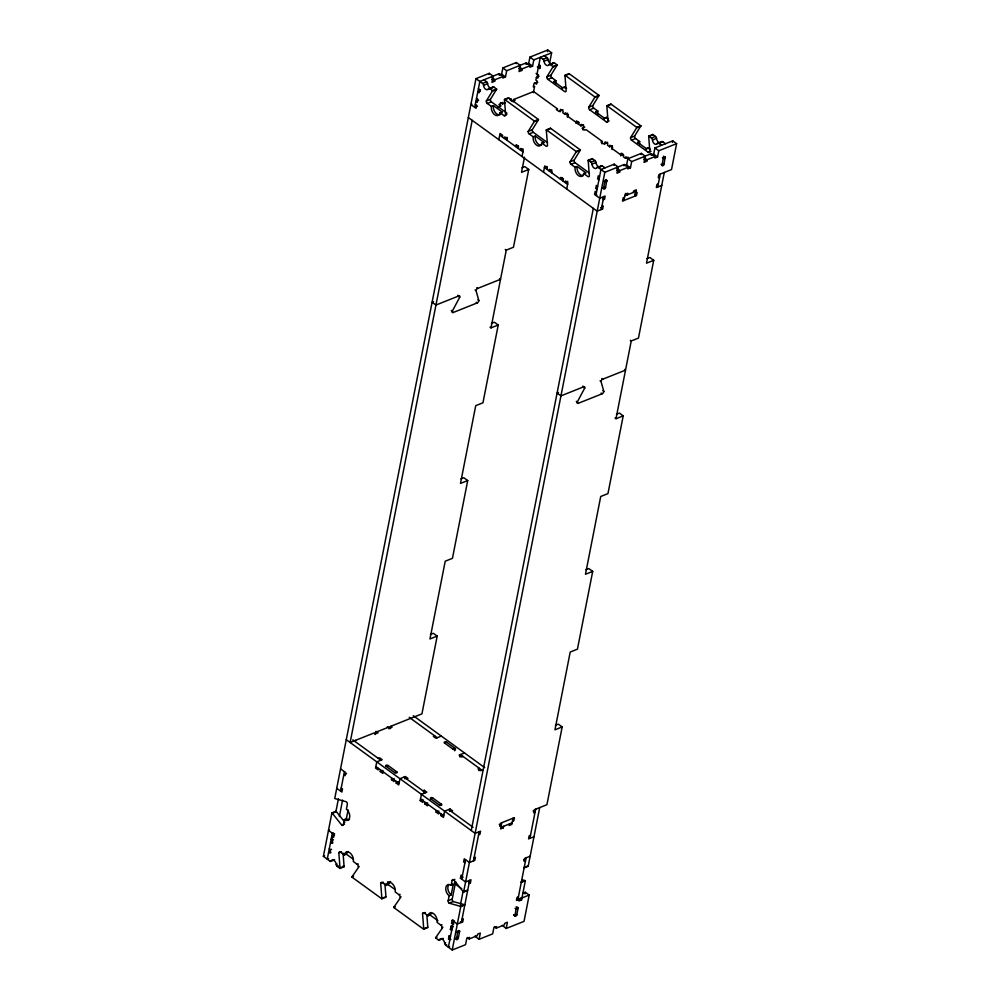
<?xml version="1.0" encoding="UTF-8"?>
<svg xmlns="http://www.w3.org/2000/svg" width="1000" height="1000" viewBox="0 0 1000 1000"><rect width="100%" height="100%" fill="white"/><g stroke="black" fill="none" stroke-linecap="round" stroke-linejoin="round"><path stroke-width="1.5" d="M457.337 937.5L458.3 938.2L459.613 931.525A1.425 0.775 -54 0 0 458.825 930.763A1.425 0.775 -54 0 0 457.575 932.337L456.438 939.587M602.575 187.625L603.55 188.325A1.425 0.775 -54 0 0 604.338 189.088A1.425 0.775 -54 0 0 605.575 187.512L606.775 180.312M661.05 164.3L662.025 165A1.425 0.775 -54 0 0 662.812 165.763A1.425 0.775 -54 0 0 664.05 164.188L665.2 156.938M540.1 68.075L540.212 66.1M606.888 180.85L605.438 179.788M515.562 914L516.775 914.875L518.088 908.2A1.425 0.775 -54 0 0 517.3 907.438A1.425 0.775 -54 0 0 516.05 909.013L514.913 916.263M665.362 157.513L663.913 156.463M343.05 853.05L344.075 866.3A1.9 1.212 68.3 0 1 344.038 866.787L339.975 868.413L337.262 866.438A1.9 1.212 68.3 0 1 336.25 864.513A3.787 2.413 68.3 0 0 334.225 860.675A3.787 2.413 68.3 0 0 331.388 860.987A1.9 1.212 68.3 0 1 329.975 861.137L323.387 856.35L331.912 812.875L335.975 811.263A1.9 1.212 68.3 0 1 336.337 811.587L344.888 822.312M476.438 106.7L474.75 107.375L479.837 81.45L499.212 73.675L503.075 76.475L494.95 79.725L494.637 81.275L491.938 82.362L493.15 76.137L489.288 73.325L475.962 78.637L334.75 798.438A1.9 1.212 68.3 0 0 335.125 798.637L346.362 801.8A1.9 1.212 68.3 0 1 347.337 804.287L346.375 809.212A6.312 4.025 68.3 0 1 349.65 817.525A6.312 4.025 68.3 0 1 344.338 819.587L343.375 824.513A1.9 1.212 68.3 0 1 341.775 825.125L332.275 813.213A1.9 1.212 68.3 0 0 331.912 812.875M335.788 812.237L338.425 798.775M340.6 791.112L344.412 771.675M472.2 120.337L350.138 742.5L374.075 732.962L375.363 733.9L378.062 732.812L376 731.312M330.45 851.2L328.675 851.9L329.963 852.837L330.575 849.725L331.587 849.325M331.625 840.8L332.587 841.5L330.562 842.312L331.85 843.25L332.463 840.138L333.475 839.737M333.5 835.638L331.725 836.35L333.013 837.288L333.625 834.175L334.637 833.775M332.287 843.012L332.438 842.288M479.725 91.575L479.862 90.812A1.438 0.775 -54 0 1 480.5 89.812M339.363 816.538L342.587 800.088M355.325 741.513L355.562 740.35M489.062 74.488L489.288 73.325M344.338 819.587L346.375 818.775L348.113 809.887M498.963 74.938L499.212 73.675M499.575 74.95L501.613 74.15L502.837 67.925L516.375 62.525L520.25 65.325L519.025 71.55L521.737 70.475L522.038 68.913L530.163 65.675L526.3 62.862L506.7 70.738L505.475 76.95L502.775 78.037L503.075 76.475M375.025 734.488L375.438 732.412L389.438 726.825L389.025 728.9M498.038 107.525L501.05 105.975L498.988 104.475M499.462 106.587L500.075 103.488L502.788 102.4L502.475 103.963L500.55 102.55M498.837 139.688L500.05 133.463L502.638 135.338L502.325 136.9M516.15 63.688L516.375 62.525M378.425 768.4L378.125 769.95L375.55 768.075L376.763 761.862L382.188 759.7L379.613 757.825L378.25 758.363M511.062 100.538L511.362 98.975L510.012 99.525M383.15 771.838L382.85 773.388L380.275 771.513L380.575 769.963M390.325 728.625L390.775 726.3L421.938 713.863L437.188 636.087L433.325 633.288L430.438 634.438M513.3 101.788L513.763 99.462L533.625 91.538L557.675 109.012L556.325 109.55L558.9 111.425L562.962 109.8M507.05 140.325L507.35 138.775L504.775 136.9L504.475 138.463L507.188 137.375M526.038 64.225L526.3 62.862M526.5 64.212L528.7 63.338L529.925 57.112L547.762 50L551.625 52.812L549.725 62.525M530.163 65.675L529.862 67.225L532.575 66.15L533.787 59.925L551.625 52.812M394.325 779.95L394.012 781.5L391.438 779.625L391.75 778.075M518.212 148.45L518.525 146.888L515.95 145.013L515.638 146.575L517.675 145.762A1.425 0.775 11.1 0 0 518.513 146.113M406.6 778.962L407.962 778.425L405.375 776.55L399.963 778.713L398.738 784.938L396.163 783.062L396.475 781.513M533.4 92.662L534.637 86.35L533.288 86.888L533.9 83.775L537.85 82.2M539.125 76.188L536.425 77.275L535.862 80.125L537.15 81.062L536.538 84.175L534.475 82.675M522.025 156.55L523.25 150.325L520.675 148.45L520.363 150.013L523.075 148.925M490.037 327.188L491 327.887L506.262 250.125L513.475 247.237L528.737 169.462L524.875 166.663L521.987 167.812M524.513 157.1L521.512 172.35L528.737 169.462M547.438 51.625L547.762 50M404.925 778.888L405.375 776.55M460.95 478.9L463.837 477.738L467.713 480.55L452.45 558.325L445.225 561.2L429.963 638.975L437.188 636.087M491.463 323.35L494.363 322.2L498.225 325.012L482.962 402.775L475.737 405.662L460.487 483.438L467.713 480.55M423.1 800.863L422.8 802.412L420.213 800.55L421.438 794.325L426.85 792.163L424.275 790.288L422.925 790.825M543.5 172.15L544.725 165.938L547.3 167.8L547 169.363M423.825 792.625L424.275 790.288M560.075 111.825L560.562 109.325L563.138 111.2L562.825 112.762L564.975 114.325L567.688 113.238M427.825 804.3L427.525 805.85L424.938 803.975L425.25 802.425M551.725 172.8L552.025 171.238L549.45 169.363L549.138 170.925L551.85 169.838M564.975 114.325L565.288 112.762L567.863 114.637L567.375 117.125M438.988 812.412L438.688 813.962L436.112 812.1L436.413 810.537M562.888 180.912L563.188 179.35L560.612 177.488L560.312 179.037L562.337 178.225A1.425 0.775 11.1 0 0 563.462 178.625M575.962 123.375L576.45 120.875L579.025 122.75L578.725 124.312L580.875 125.875L583.575 124.787M451.275 811.438L452.625 810.888L450.05 809.013L444.637 811.175L443.413 817.4L440.838 815.525L441.138 813.975M454.738 750.8L455.2 748.462L446.613 742.212A1.425 0.775 11.1 0 0 444.625 741.925A1.425 0.775 11.1 0 0 444.575 743.025L453.162 749.275A1.425 0.775 11.1 0 0 455.15 749.562A1.425 0.775 11.1 0 0 455.2 748.462L453.162 749.275M577.725 123.963L578.175 121.625A1.425 0.775 11.1 0 1 578.125 122.737A1.425 0.775 11.1 0 1 576.15 122.438L567.55 116.188A1.425 0.775 11.1 0 1 567.263 115.325A1.425 0.775 11.1 0 1 568.462 114.987M566.7 189.013L567.913 182.787L565.337 180.912L565.037 182.475L567.75 181.388M580.875 125.875L581.175 124.312L583.75 126.188L583.025 129.925M459.975 757.062L460.462 754.575L481.938 770.188M449.588 811.35L450.05 809.013M449.162 903.162L453.225 901.55L464.45 904.7A1.9 1.212 68.3 0 1 464.837 904.9L460.763 906.525A1.9 1.212 68.3 0 0 460.387 906.325L449.162 903.162A1.9 1.212 68.3 0 1 448.175 900.675L449.137 895.75A6.312 4.025 68.3 0 1 445.863 887.45A6.312 4.025 68.3 0 1 451.175 885.387L453.212 884.575L451.175 894.938L449.137 895.75M451.175 885.387L452.137 880.462L454.85 879.375M453.225 901.55A1.9 1.212 68.3 0 1 452.238 899.05L455.637 881.725M478.913 770.65L479.363 768.312L478.013 768.85L480.588 770.725L483.3 769.65M601.888 143.812L602.35 141.475L586.025 129.613L584.675 130.15L582.087 128.287L584.8 127.2M450.812 939.525L448.512 939L449.125 935.888L450.138 935.475M451.675 930.337L450.387 929.4L451 926.287L452.013 925.888M453.862 923.975L451.562 923.438L452.175 920.325L453.188 919.925M469.038 883.438L470.4 882.9L471.012 879.788L465.588 881.95L460.438 878.2L461.05 875.088L462.337 876.025M604.738 144.288L605.225 141.8L607.8 143.663L607.5 145.225L609.65 146.788L612.362 145.7M461.725 879.137L465.538 859.7M471.262 830.537L593.325 208.363M460.487 904.562L463.125 891.1M609.65 146.788L609.95 145.225L612.525 147.1L612.038 149.588M442.887 927.25L435.788 937.537A1.9 1.212 68.3 0 0 435.65 937.938L438.363 939.912A1.9 1.212 68.3 0 0 439.787 939.762A3.787 2.413 68.3 0 1 442.625 939.45A3.787 2.413 68.3 0 1 444.65 943.3A1.9 1.212 68.3 0 0 445.662 945.212L452.238 950L460.763 906.525M452.137 880.462A1.9 1.212 68.3 0 1 453.738 879.837L463.25 891.75A1.9 1.212 68.3 0 0 463.6 892.087L604.825 172.288L618.138 166.975L614.275 164.163L600.95 169.475L595.875 195.4L596.888 195M606.625 180.387A1.438 0.775 -54 0 0 605.675 180.512A1.438 0.775 -54 0 0 604.8 181.663L603.55 188.325L605.575 187.512L604.612 186.812M469.65 880.325L461.388 922.45L460.425 921.75M473.462 860.888L479.188 831.725M601.25 209.55L603.8 196.588M468.338 117.525L597.188 211.175L602.612 209.013L603.225 205.9L601.862 206.438M603.188 199.7L604.538 199.163L605.15 196.05L599.738 198.212L594.575 194.462L595.188 191.35L596.475 192.288M614.05 165.325L614.275 164.163M618.138 166.975L616.925 173.2L619.625 172.113L619.938 170.562L628.062 167.312L624.2 164.513L616.575 167.55M620.638 155.838L621.125 153.35L623.7 155.213L623.387 156.775L625.538 158.338L628.25 157.25M467.25 937.537L469.188 938.938L469.487 937.387L466.775 938.462L465.562 944.688L452.238 950M623.95 165.775L624.2 164.513M625.538 158.338L625.85 156.775L628.425 158.65M475.412 935.6L475.238 936.475L479.1 939.287L492.65 933.875L493.875 927.663L496.575 926.575L496.275 928.125L494.338 926.725M625.25 165.525L626.6 164.988L627.825 158.763L641.363 153.363L645.238 156.163L644.013 162.387L646.725 161.312L647.025 159.75L655.15 156.512L651.287 153.7L644.175 156.537M628.062 167.312L627.762 168.875L630.462 167.787L631.688 161.575L645.238 156.163M501.763 822.712L500.55 828.938L503.263 827.85L503.575 826.3M623.837 200.55L625.062 194.325L627.775 193.238L627.463 194.8L625.538 193.388M479.1 939.287L480.325 933.062L477.612 934.137L477.312 935.7L469.188 938.938M509.438 823.95L509.137 825.512L511.85 824.425L513.05 818.213M633.337 192.45L633.638 190.9L636.35 189.812L635.125 196.038M641.137 154.525L641.363 153.363M624.45 197.425L623.1 197.975L622.487 201.088L636.487 195.5L637.1 192.387L635.737 192.925M651.038 154.963L651.287 153.7M502.388 925.375L506.2 928.475L524.038 921.363L529.188 895.062L525.325 892.25L522.612 893.337M651.488 155.05L653.688 154.175L654.912 147.95L672.75 140.838L676.612 143.65L671.525 169.575L658.888 174.613L658.275 177.725L659.625 177.188M655.15 156.512L654.85 158.062L657.562 156.988L658.775 150.762L676.612 143.65M506.2 928.475L507.413 922.25L504.712 923.337L504.4 924.887L496.275 928.125M526.1 857.812L517.825 899.938L516.538 899M529.913 838.375L535.638 809.2M657.7 187.037L660.238 174.075M665.1 157.05A1.438 0.775 -54 0 0 664.15 157.175A1.438 0.775 -54 0 0 663.263 158.338L662.025 165L664.05 164.188L663.088 163.487M519.188 899.4L518.875 900.95L521.587 899.875L525.337 880.763A1.9 1.212 68.3 0 0 524.95 880.562L522.15 879.775M528.175 866.325A1.9 1.212 68.3 0 1 527.812 866L523.75 867.613A1.9 1.212 68.3 0 0 524.113 867.95L528.175 866.325L539.7 807.588M615.025 418.025L615.988 418.725L631.25 340.962L638.462 338.075L653.725 260.3L649.862 257.5L646.975 258.65M664.3 172.45L646.5 263.188L653.725 260.3M525 893.9L525.325 892.25M672.425 142.463L672.75 140.838M555.425 725.275L558.312 724.125L562.175 726.925L546.925 804.7L534.275 809.75L533.663 812.862L535.025 812.312L533.088 810.913M585.938 569.738L588.825 568.575L592.7 571.388L577.438 649.163L570.212 652.038L554.95 729.812L562.175 726.925M616.45 414.188L619.35 413.038L623.212 415.85L607.95 493.612L600.725 496.5L585.475 574.275L592.7 571.388M475.087 290.012L476.062 290.712L478.837 300.613A1.9 1.025 -54 0 1 477.15 302.95L453.25 312.488A1.9 1.025 -54 0 1 452.275 311.2L459.725 297.238A1.9 1.025 -54 0 0 458.75 295.95L457.788 295.25M600.075 380.85L601.05 381.55L603.825 391.45A1.9 1.025 -54 0 1 602.137 393.787L578.237 403.325A1.9 1.025 -54 0 1 577.263 402.038L584.712 388.075A1.9 1.025 -54 0 0 583.737 386.788L582.775 386.087M491.4 106.438L493.425 105.625L502.013 111.875L499.988 112.688A6.312 4.025 68.3 0 1 494.675 114.75A6.312 4.025 68.3 0 1 491.4 106.438L487.312 103.475A1.9 1.212 68.3 0 1 486.325 100.988L492.413 91.1A1.9 1.212 68.3 0 0 492.562 90.7L496.625 89.075L493.9 87.1A1.9 1.212 68.3 0 0 492.488 87.25A3.787 2.413 68.3 0 1 489.65 87.562A3.787 2.413 68.3 0 1 487.625 83.725A1.9 1.212 68.3 0 0 486.613 81.8L483.9 79.825M486.325 100.988L490.4 99.362L496.475 89.488A1.9 1.212 68.3 0 0 496.625 89.075M665.525 143.725L662.8 141.75A1.9 1.212 68.3 0 0 661.388 141.9A3.787 2.413 68.3 0 1 658.55 142.213A3.787 2.413 68.3 0 1 656.525 138.363A1.9 1.212 68.3 0 0 655.512 136.45L652.8 134.475L648.737 136.088A1.9 1.212 68.3 0 0 648.7 136.575L649.875 151.738A1.9 1.212 68.3 0 1 648.288 152.35L631.525 140.175A1.9 1.212 68.3 0 1 630.55 137.688L634.612 136.062L640.7 126.188A1.9 1.212 68.3 0 0 640.837 125.775L610.938 104.05L606.875 105.675A1.9 1.212 68.3 0 0 606.85 106.163L608.025 121.312A1.9 1.212 68.3 0 1 606.425 121.925L589.675 109.763A1.9 1.212 68.3 0 1 588.688 107.263L592.75 105.65L598.837 95.763A1.9 1.212 68.3 0 0 598.987 95.363L569.087 73.637L565.025 75.25A1.9 1.212 68.3 0 0 564.987 75.738L566.163 90.887A1.9 1.212 68.3 0 1 564.575 91.512L547.825 79.338A1.9 1.212 68.3 0 1 546.838 76.85L552.925 66.963A1.9 1.212 68.3 0 0 553.062 66.562L557.125 64.938L554.412 62.962A1.9 1.212 68.3 0 0 552.987 63.113A3.787 2.413 68.3 0 1 550.15 63.425A3.787 2.413 68.3 0 1 548.125 59.588A1.9 1.212 68.3 0 0 547.125 57.663L544.4 55.688M546.838 76.85L550.9 75.225L556.987 65.35A1.9 1.212 68.3 0 0 557.125 64.938M533.25 136.862L535.288 136.05L543.875 142.287L541.838 143.1A6.312 4.025 68.3 0 1 536.525 145.162A6.312 4.025 68.3 0 1 533.25 136.862L529.175 133.9A1.9 1.212 68.3 0 1 528.188 131.4L534.275 121.525A1.9 1.212 68.3 0 0 534.412 121.112L538.475 119.5L508.587 97.775L504.525 99.388A1.9 1.212 68.3 0 0 504.487 99.875L505.662 115.025A1.9 1.212 68.3 0 1 504.062 115.65L499.988 112.688M528.188 131.4L532.25 129.787L538.337 119.9A1.9 1.212 68.3 0 0 538.475 119.5M588.688 107.263L594.775 97.387A1.9 1.212 68.3 0 0 594.913 96.975L598.987 95.363M575.112 167.275L577.137 166.475L585.725 172.712L583.7 173.525A6.312 4.025 68.3 0 1 578.387 175.588A6.312 4.025 68.3 0 1 575.112 167.275L571.025 164.312A1.9 1.212 68.3 0 1 570.037 161.825L576.125 151.938A1.9 1.212 68.3 0 0 576.275 151.537L580.337 149.913L550.438 128.188L546.375 129.812A1.9 1.212 68.3 0 0 546.337 130.3L547.513 145.45A1.9 1.212 68.3 0 1 545.925 146.075L541.838 143.1M570.037 161.825L574.113 160.2L580.188 150.325A1.9 1.212 68.3 0 0 580.337 149.913M630.55 137.688L636.638 127.8A1.9 1.212 68.3 0 0 636.775 127.4L640.837 125.775M384.9 883.462L385.925 896.725A1.9 1.212 68.3 0 1 385.9 897.212L381.838 898.825L351.938 877.1A1.9 1.212 68.3 0 1 352.075 876.7L359.175 866.413M426.838 914.825L427.788 927.15A1.9 1.212 68.3 0 1 427.75 927.625L423.688 929.25L393.8 907.525A1.9 1.212 68.3 0 1 393.938 907.113L401.037 896.838M455.2 881.75L454.438 882.975L455.45 882.575M475.962 78.637L482.55 83.425L486.613 81.8M537.375 66.787L539.587 68.612L540.2 65.512L538.913 64.575L540.337 57.312L543.05 59.288L547.125 57.663M482.55 83.425A1.9 1.212 68.3 0 1 483.562 85.35L487.625 83.725M543.05 59.288A1.9 1.212 68.3 0 1 544.062 61.212L548.125 59.588M479.825 91.013L477.8 91.825L479.087 92.762L479.7 89.65L478.413 88.713M483.562 85.35A3.787 2.413 68.3 0 0 485.588 89.188A3.787 2.413 68.3 0 0 488.425 88.875L492.488 87.25M544.062 61.212A3.787 2.413 68.3 0 0 546.087 65.05A3.787 2.413 68.3 0 0 548.925 64.737L552.987 63.113M488.425 88.875A1.9 1.212 68.3 0 1 489.837 88.725L493.9 87.1M548.925 64.737A1.9 1.212 68.3 0 1 550.35 64.588L554.412 62.962M492.413 91.1L496.475 89.488M552.925 66.963L556.987 65.35M478.625 100.325L475.913 101.412L477.2 102.35L477.812 99.237L476.525 98.3M471.9 104.162L470.887 104.562L476.037 108.312L476.65 105.2L475.363 104.262M476.775 106.562L477.45 106.287M487.312 103.475L491.375 101.85L506.938 113.162M547.825 79.338L551.888 77.713L555.962 80.688A6.312 4.025 68.3 0 0 556.013 83.612M504.487 99.875L508.55 98.25A1.9 1.212 68.3 0 1 508.587 97.775M564.987 75.738L569.05 74.112A1.9 1.212 68.3 0 1 569.087 73.637M553.812 82.7A6.312 4.025 68.3 0 1 553.938 81.487L555.962 80.688M502.475 103.963L505.412 102.788M562.2 88.787A6.312 4.025 68.3 0 0 562.525 87.737L564.55 86.925L566.6 88.413M504.062 115.65L506.775 114.562M534.275 121.525L538.337 119.9M594.775 97.387L598.837 95.763M529.175 133.9L533.237 132.275L547.587 142.713M589.675 109.763L593.737 108.138L597.825 111.1A6.312 4.025 68.3 0 0 597.975 114.475M546.337 130.3L550.4 128.675A1.9 1.212 68.3 0 1 550.438 128.188M606.85 106.163L610.913 104.537A1.9 1.212 68.3 0 1 610.938 104.05M595.675 113.112A6.312 4.025 68.3 0 1 595.788 111.912L597.825 111.1M604.05 119.213A6.312 4.025 68.3 0 0 604.375 118.15L606.413 117.35L608.45 118.825M606.425 121.925L609.138 120.85M576.125 151.938L580.188 150.325M602.35 141.475L600.988 142.012L603.562 143.887L607.638 142.275M636.638 127.8L640.7 126.188M547.125 166.412L544.412 167.488L567.612 184.35M571.025 164.312L575.087 162.688L589.45 173.125M631.525 140.175L635.6 138.55L639.675 141.525A6.312 4.025 68.3 0 0 639.725 144.462M583.7 173.525L587.775 176.488A1.9 1.212 68.3 0 0 589.375 175.875L588.2 160.712A1.9 1.212 68.3 0 1 588.225 160.225L592.3 158.613L595.013 160.588A1.9 1.212 68.3 0 1 596.025 162.5A3.787 2.413 68.3 0 0 598.05 166.35A3.787 2.413 68.3 0 0 600.887 166.038A1.9 1.212 68.3 0 1 602.3 165.888L605.013 167.862M588.2 160.712L592.263 159.088A1.9 1.212 68.3 0 1 592.3 158.613M648.7 136.575L652.763 134.95A1.9 1.212 68.3 0 1 652.8 134.475M637.525 143.537A6.312 4.025 68.3 0 1 637.638 142.338L639.675 141.525M588.225 160.225L590.95 162.2L595.013 160.588M648.737 136.088L651.45 138.062L655.512 136.45M590.95 162.2A1.9 1.212 68.3 0 1 591.962 164.125L596.025 162.5M651.45 138.062A1.9 1.212 68.3 0 1 652.463 139.987L656.525 138.363M591.962 164.125A3.787 2.413 68.3 0 0 593.987 167.963A3.787 2.413 68.3 0 0 596.825 167.662L600.887 166.038M652.463 139.987A3.787 2.413 68.3 0 0 654.488 143.825A3.787 2.413 68.3 0 0 657.325 143.525L661.388 141.9M596.825 167.662A1.9 1.212 68.3 0 1 598.237 167.5L602.3 165.888M657.325 143.525A1.9 1.212 68.3 0 1 658.737 143.363L662.8 141.75M645.913 149.625A6.312 4.025 68.3 0 0 646.237 148.575L648.263 147.762L650.3 149.25M648.288 152.35L650.987 151.275M604.812 181.85L606.85 181.038M663.288 158.525L665.325 157.713L663.388 156.3M624.75 195.875L636.038 191.375M658.312 183.925L656.95 184.462L656.338 187.575L661.762 185.413M433.525 301.663L432.1 302.238L435.962 305.038L458.75 295.95M476.062 290.712A1.9 1.025 -54 0 1 477.75 288.375L500.538 279.288L499.562 278.587M491 327.887L498.225 325.012M558.513 392.5L557.087 393.075L560.95 395.875L583.737 386.788M601.05 381.55A1.9 1.025 -54 0 1 602.737 379.212L625.525 370.125L624.55 369.425M615.988 418.725L623.212 415.85M434.7 735.85L433.338 736.388L435.925 738.263L441.337 736.1M346.512 773.7L343.812 774.775L345.1 775.713L345.7 772.613L340.55 768.863M386.1 766.35L388.137 765.55L396.725 771.787A1.425 0.775 11.1 0 1 396.675 772.9A1.425 0.775 11.1 0 1 394.688 772.6L386.1 766.35A1.425 0.775 11.1 0 1 386.15 765.25A1.425 0.775 11.1 0 1 388.137 765.55M444.575 743.025L446.613 742.212M380.275 771.513L382.987 770.438M394.688 772.6L396.725 771.787M391.438 779.625L394.15 778.55M464.525 752.962L459.113 755.113L461.688 756.988L463.05 756.45M396.163 783.062L398.875 781.988M332.275 813.213L336.337 811.587M329.487 830.025L328.475 830.425L333.625 834.175M341.775 825.125L344.487 824.05M333.35 832.837L332.337 833.238L327.25 859.163L328.525 858.65M420.213 800.55L422.925 799.463M333.762 835.537L334.525 835.238M333.013 837.288L334.038 836.875M430.775 798.825L432.8 798.012L441.388 804.25A1.425 0.775 11.1 0 1 441.35 805.362A1.425 0.775 11.1 0 1 439.363 805.062L430.775 798.825A1.425 0.775 11.1 0 1 430.825 797.712A1.425 0.775 11.1 0 1 432.8 798.012M332.438 838.7L331.163 839.2L332.463 840.138M424.938 803.975L427.65 802.9M331.85 843.25L332.863 842.837M439.363 805.062L441.388 804.25M329.963 852.837L330.975 852.438M323.387 856.35L324.613 855.863M436.112 812.1L438.812 811.012M339.975 868.413A1.9 1.212 68.3 0 0 340.012 867.925L338.837 852.775L341.45 851.75M440.838 815.525L443.537 814.45M338.837 852.775A1.9 1.212 68.3 0 1 340.425 852.15L344.3 854.963L346.325 854.15A6.625 4.225 68.3 0 1 347.925 851.513M329.975 861.137L334.038 859.513A1.9 1.212 68.3 0 0 334.525 859.75M331.388 860.987L334.438 859.762M336.25 864.513L337.262 864.112M337.262 866.438L338.525 865.925M340.012 867.925L344.075 866.3M344.3 854.963A6.625 4.225 68.3 0 1 349.875 852.8A6.625 4.225 68.3 0 1 353.312 861.513L357.175 864.325L358.2 863.925M352.075 876.7L353.6 876.087M351.938 877.1L352.95 876.7M478.575 834.837L479.938 834.287L480.55 831.188L475.125 833.337L346.275 739.7M512.45 821.325L513.812 820.775L514.425 817.663L500.425 823.25L499.812 826.363L501.163 825.825L499.237 824.412M500.85 827.387L512.137 822.875M381.838 898.825A1.9 1.212 68.3 0 0 381.863 898.35L380.688 883.188L383.3 882.163M380.688 883.188A1.9 1.212 68.3 0 1 382.287 882.575L386.15 885.387L388.188 884.575A6.625 4.225 68.3 0 1 390.625 881.562M474.075 857.775L475.438 857.237L474.825 860.35L469.4 862.513L464.25 858.763L463.638 861.875L464.925 862.812M530.525 835.263L529.163 835.8L528.55 838.913L533.975 836.75M381.863 898.35L385.925 896.725M386.15 885.387A6.625 4.225 68.3 0 1 391.725 883.213A6.625 4.225 68.3 0 1 395.175 891.938L399.038 894.75L400.05 894.338M460.438 878.2L463.15 877.125M393.938 907.113L394.95 906.712M393.8 907.525L394.812 907.113M454.55 883.288L455.312 882.975M530.163 856.188L524.738 858.35L524.125 861.462L525.487 860.925L523.55 859.513M463.25 891.75L467.312 890.138A1.9 1.212 68.3 0 0 467.663 890.462L463.6 892.087M448.175 900.675L452.238 899.05M423.688 929.25A1.9 1.212 68.3 0 0 423.725 928.763L422.55 913.612L425.412 912.487M422.55 913.612A1.9 1.212 68.3 0 1 424.137 912.987L428.013 915.8L430.037 914.987A6.625 4.225 68.3 0 1 431.375 912.525M460.387 906.325L464.45 904.7M524.95 880.562L520.887 882.188A1.9 1.212 68.3 0 1 521.275 882.387L525.337 880.763M423.725 928.763L427.788 927.15M428.013 915.8A6.625 4.225 68.3 0 1 433.587 913.637A6.625 4.225 68.3 0 1 437.025 922.362L440.887 925.163L441.912 924.762M454.475 920.863L453.462 921.263L448.375 947.188L449.6 946.7M451.562 923.438L453.587 922.625M462 919.35L463.35 918.8L462.75 921.912L457.325 924.075L452.175 920.325M518.438 896.825L517.087 897.362L516.475 900.475L521.9 898.312L520.925 897.613M521.962 897.95L529.188 895.062M453.3 926.825L451 926.287M450.387 929.4L452.425 928.587M435.788 937.537L436.812 937.138M435.65 937.938L436.662 937.537M438.363 939.912L441.925 938.5M439.787 939.762L442.837 938.55M448.512 939L450.538 938.188M444.65 943.3L445.662 942.887M456.3 938.825L458.338 938.012L457.375 937.312M516.812 914.688L514.775 915.487L513.812 914.788M445.662 945.212L446.675 944.812M550.35 64.588L553.062 66.562M565.025 75.25L594.913 96.975M606.875 105.675L636.775 127.4M658.737 143.363L661.462 145.338M529.925 57.112L533.787 59.925M654.912 147.95L658.775 150.762M538.688 65.45L540.375 66.675M538.4 65.462L540.337 66.875M662.362 157.625L663.325 158.325M553.938 81.487L562.525 87.737M595.788 111.912L604.375 118.15M637.638 142.338L646.237 148.575M528.7 63.338L532.575 66.15M653.688 154.175L657.562 156.988M536.062 73.463L538.325 75.1L537.712 78.213L536.425 77.275M519.138 66.812L522.038 68.913M644.125 157.65L647.025 159.75M518.837 68.362L521.737 70.475M643.825 159.2L646.725 161.312M621.775 153.312L622.85 154.088A1.425 0.775 11.1 0 1 622.8 155.2A1.425 0.775 11.1 0 1 620.812 154.9L612.225 148.663A1.425 0.775 11.1 0 1 612.475 147.487M502.837 67.925L506.7 70.738M627.825 158.763L631.688 161.575M501.613 74.15L505.475 76.95M626.6 164.988L630.462 167.787M492.05 77.613L494.95 79.725M617.038 168.45L619.938 170.562M491.737 79.175L494.637 81.275M616.725 170.012L619.625 172.113M513.763 99.462L515.05 100.4L512.337 101.475L510.275 99.975M489.837 88.725L492.562 90.7M504.525 99.388L534.412 121.112M546.375 129.812L576.275 151.537M598.237 167.5L604.825 172.288M634.55 194.088L636.487 195.5M599.525 176.737L598.237 175.8L597.638 178.912L598.925 179.85M478.9 90.113L479.862 90.812M603.888 180.95L604.85 181.65M597.65 186.325L596.362 185.387L595.75 188.5L597.038 189.438M602.612 197.75L604.538 199.163M516.6 144.987L517.675 145.762M561.263 177.45L562.337 178.225M600.675 207.613L602.612 209.013M499.75 135.025L522.938 151.875M505.288 249.412L506.262 250.125M630.275 340.25L631.25 340.962M476.788 287.675L477.75 288.375M601.775 378.512L602.737 379.212M477.875 299.9L478.837 300.613M602.863 390.737L603.825 391.45M476.175 302.25L477.15 302.95M601.163 393.088L602.137 393.787M458.525 296.35L459.725 297.238M583.513 387.188L584.712 388.075M451.3 310.5L452.275 311.2M576.287 401.337L577.263 402.038M451.8 311.425L453.25 312.488M577.038 402.438L578.237 403.325M413.288 715.713L484.738 767.65M409.212 717.337L437.275 737.725M390.775 726.3L392.062 727.225L389.35 728.312L387.3 726.812M501.337 826.45L503.263 827.85M352.775 739.85L380.838 760.238M404.025 777.1L425.5 792.7M448.7 809.562L473.088 827.288M375.85 766.525L399.05 783.388M420.525 798.988L443.713 815.85M519.65 898.462L521.587 899.875M516.15 906.8L518.088 908.2L516.05 909.013L515.087 908.312M341.213 788L342.5 788.938L341.887 792.05L336.737 788.3M468.462 881.5L470.4 882.9M513.775 914.987L514.738 915.688M454.3 883.388L461.775 888.812M458.162 930.475L459.613 931.525L457.575 932.337L456.613 931.637M346.425 851.938L347.388 852.638M387.562 881.825L389.487 883.238M430.863 913.3L431.587 913.825M346.325 854.15L353.088 859.062M388.188 884.575L394.95 889.488M430.037 914.987L437.925 920.725M455.3 938.312L456.262 939.013M329.288 848.787L330.575 849.725M449.125 935.888L450.412 936.825M343.025 866.05L344.038 866.787M357.175 864.325A1.9 1.212 68.3 0 1 358.162 866.812M399.038 894.75A1.9 1.212 68.3 0 1 400.025 897.237M440.887 925.163A1.9 1.212 68.3 0 1 441.875 927.663M443.413 938.512A1.9 1.212 68.3 0 1 442.825 938.5M349.5 819.538A6.312 4.025 68.3 0 1 346.375 818.775M451.175 894.938A6.312 4.025 68.3 0 1 448.837 884.613M452.25 884.013A6.312 4.025 68.3 0 1 453.212 884.575M491.375 101.85A1.9 1.212 68.3 0 1 490.4 99.362M533.237 132.275A1.9 1.212 68.3 0 1 532.25 129.787M575.087 162.688A1.9 1.212 68.3 0 1 574.113 160.2M583.4 175.575A6.312 4.025 68.3 0 1 578.688 172.963A6.312 4.025 68.3 0 1 577.137 166.475M585.725 172.712A6.312 4.025 68.3 0 1 585.4 173.762M541.538 145.15A6.312 4.025 68.3 0 1 536.838 142.537A6.312 4.025 68.3 0 1 535.288 136.05M543.875 142.287A6.312 4.025 68.3 0 1 543.4 143.65M500.5 114.388A6.312 4.025 68.3 0 1 495.375 112.65A6.312 4.025 68.3 0 1 493.425 105.625M502.013 111.875A6.312 4.025 68.3 0 1 501.688 112.925M551.888 77.713A1.9 1.212 68.3 0 1 550.9 75.225M593.737 108.138A1.9 1.212 68.3 0 1 592.75 105.65M635.6 138.55A1.9 1.212 68.3 0 1 634.612 136.062M648.263 147.762A6.312 4.025 68.3 0 1 647.938 148.812M606.413 117.35A6.312 4.025 68.3 0 1 606.087 118.4M564.55 86.925A6.312 4.025 68.3 0 1 564.225 87.975M540.112 66.213A1.438 0.775 -54 0 0 539.163 66.338A1.438 0.775 -54 0 0 538.275 67.5L537.038 74.162A1.425 0.775 -54 0 0 537.362 74.975A1.425 0.775 -54 0 0 538.413 74.513M516.838 914.862A1.438 0.775 -54 0 1 515.95 916.025A1.438 0.775 -54 0 1 515 916.15M458.363 938.188A1.438 0.775 -54 0 1 457.488 939.35A1.438 0.775 -54 0 1 456.525 939.475"/></g></svg>
